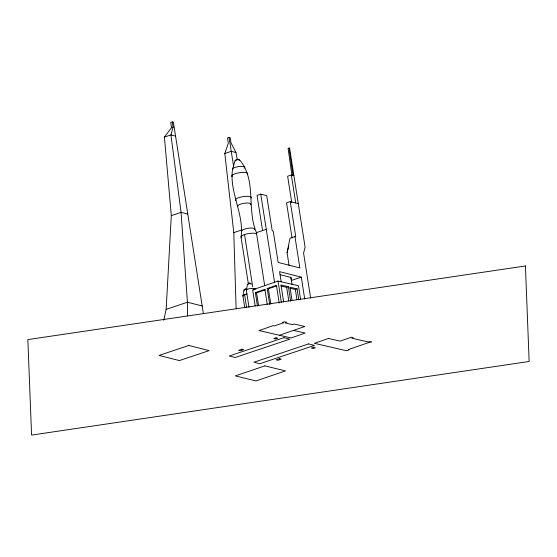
<?xml version="1.0" encoding="UTF-8"?>
<svg xmlns="http://www.w3.org/2000/svg" width="557" height="557" viewBox="0 0 557 557"><rect width="100%" height="100%" fill="white"/><g stroke="black" fill="none" stroke-linecap="round" stroke-linejoin="round"><path stroke-width="0.84" d="M163.716 320.254L166.153 309.379L171.305 215.643L164.412 137.092L171.521 127.671L173.109 127.135L172.287 121.906L170.707 122.443L171.521 127.671M232.534 169.272C229.136 192.374 244.328 214.027 241.035 237.094L248.408 284.181M250.26 283.241C250.058 282.664 247.67 283.262 248.624 283.638M242.963 295.649L244.022 290.016M246.389 289.988L247.447 284.362M289.055 265.348L287.078 252.725L290.002 238.243L294.945 236.593L295.76 236.795L290.246 201.606L286.542 202.845L292.056 238.034M287.078 252.725L288.756 246.11M173.109 127.135L170.929 134.905L181.06 212.377L187.444 302.242L187.465 315.826M232.617 168.827L235.117 160.597M236.112 308.557L233.787 232.624L224.791 153.537L228.328 143.212L227.507 137.983L229.08 137.454L230.194 137.725L231.016 142.954L235.959 152.493L237.205 159.316M300.578 299.339L298.455 285.762L278.027 281.048L252.662 289.835L255.183 305.953M257.473 306.037L255.371 292.606L264.881 289.313L267.249 304.421M269.727 304.568L267.207 288.505L276.418 285.316L279.196 303.071M255.371 292.606L256.554 292.885L265.278 289.863M267.207 288.505L268.397 288.777L276.836 285.852M280.916 286.006L286.667 287.335L288.394 286.737L290.65 301.149M289.835 288.185L295.356 289.459L297.083 288.86L298.789 299.77M279.468 335.272L304.832 326.486L294.235 324.042L292.509 324.634L285.114 322.935L286.841 322.336L284.404 321.772L282.246 322.517L283.429 322.795L274.225 325.984L273.034 325.706L259.033 330.559L291.095 337.953L305.173 333.072L293.546 330.392M224.791 153.537L231.259 151.344L235.959 152.493M233.787 232.624L241.856 229.888M164.412 137.092L170.929 134.905L175.559 136.075M289.083 148.044L288.08 148.378L292.014 175.734L293.017 175.399L289.083 148.044L289.598 148.176L305.097 247.162L303.579 253.122L310.618 298.072M288.596 148.51L289.598 148.176M293.894 175.622L291.339 174.975L287.635 176.221L291.757 202.532M171.305 215.643L181.06 212.377L187.772 214.076M294.945 236.593L299.854 267.931L278.138 262.444L273.229 231.099L272.227 230.842L266.712 195.653L260.753 194.149L257.049 195.389L262.563 230.577M266.267 229.338L256.387 232.645L264.686 285.623M166.153 309.379L187.444 302.242L202.163 305.96M246.883 293.95L244.6 294.716L246.584 307.422M304.728 299.067L301.295 277.142L291.415 280.45L290.928 277.421L280.074 274.678M245.929 289.25L244.85 289.16L246.842 288.825M288.394 286.737L281 285.031L283.652 301.985M297.083 288.86L289.988 287.224L292.091 300.655M172.287 121.906L173.387 122.185L203.354 313.549M290.246 201.606L298.28 203.639M301.295 277.142L279.579 271.649L281.167 281.772M255.698 289.097L253.491 288.54L253.755 290.232M239.684 159.991C257.028 180.301 246.319 209.919 256.575 232.812M291.339 174.975L295.725 202.992M295.356 289.459L296.93 299.534M290.893 277.101L292.077 284.669M286.667 287.335L288.791 300.898M278.027 281.048L281.348 302.256M260.753 194.149L274.559 282.315M268.397 288.777L270.779 303.997M256.554 292.885L258.525 305.473M244.537 234.553L252.711 286.778M229.08 137.454L233.675 166.773M246.34 290.281L249.007 307.311M242.915 295.934L244.781 307.854M246.556 290.524A3.976 1.065 -8.9 0 1 248.937 288.798A3.976 1.065 -8.9 0 1 253.957 288.721M247.531 284.634A2.012 0.543 -8.9 0 1 249.759 283.583A2.012 0.543 -8.9 0 1 250.922 284.307M243.131 296.178A3.976 1.065 -8.9 0 1 246.514 294.249M244.342 290.378A2.012 0.543 -8.9 0 1 244.46 289.696A2.012 0.543 -8.9 0 1 246.828 289.215M235.214 160.91A2.332 0.627 -8.9 0 1 237.797 159.692A2.332 0.627 -8.9 0 1 239.141 160.534M232.868 169.655A6.169 1.657 -8.9 0 1 238.918 166.536A6.169 1.657 -8.9 0 1 244.133 168.172M232.158 176.708A8.056 2.165 -8.9 0 1 239.009 172.795A8.056 2.165 -8.9 0 1 247.489 174.146M235.89 200.583A8.056 2.165 -8.9 0 1 242.748 196.67A8.056 2.165 -8.9 0 1 251.228 198.013M237.978 206.062A6.489 1.748 -8.9 0 1 245.519 203.089A6.489 1.748 -8.9 0 1 250.163 204.906M241.898 231.085A6.489 1.748 -8.9 0 1 249.439 228.112A6.489 1.748 -8.9 0 1 254.083 229.93M236.426 160.04A1.323 0.355 -8.9 0 1 236.203 159.594A1.323 0.355 -8.9 0 1 237.93 159.239A1.323 0.355 -8.9 0 1 238.452 159.629M241.487 237.602A8.264 2.221 -8.9 0 1 246.431 234.01A8.264 2.221 -8.9 0 1 256.881 233.856M328.442 338.44L314.364 343.314L346.426 350.708L349.093 349.789L348.313 349.608L368.344 342.666L371.791 341.921L369.834 341.469L368.309 341.998L351.801 338.19L353.326 337.667L351.363 337.215L340.076 341.121L328.442 338.44M264.853 365.865L235.312 375.898L255.969 380.932L285.511 370.906L264.853 365.865M188.809 345.458L159.044 355.429L179.389 360.574L209.154 350.604L188.809 345.458M241.961 349.211L238.605 350.339L240.394 350.792L243.743 349.664L241.961 349.211M276 337.807L273.8 338.545L275.59 338.997L277.783 338.259L276 337.807M283.938 337.674L229.261 356L235.165 357.49L289.835 339.164L283.938 337.674M308.585 343.906L253.915 362.231L259.813 363.721L314.489 345.396L308.585 343.906M279.503 358.708L276.147 359.829L277.936 360.282L281.285 359.161L279.503 358.708M313.535 347.296L311.342 348.034L313.131 348.487L315.325 347.749L313.535 347.296M525.425 265.974L27.85 339.589L31.582 435.094L529.15 361.479L525.425 265.974"/></g></svg>
